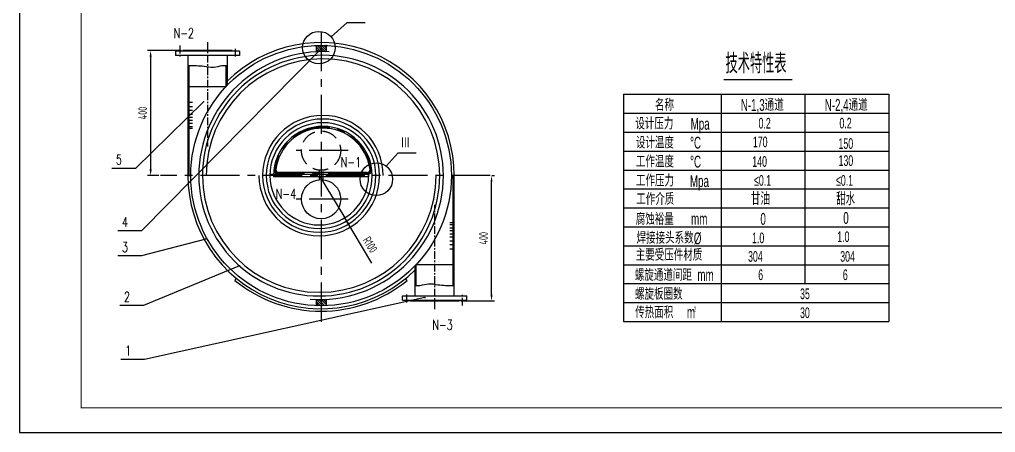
# Model space of a CAD drawing. Extents: x -7976 to 5804, y -7723 to 1555.
# Drawn here: x -7976 to -4020, y -7723 to -6048 of the extents above; entities that cross this region are included whole.
import ezdxf

# ---------------------------------------------------------------- set-up
doc = ezdxf.new("R2010")
doc.units = 0
doc.linetypes.add('CENTER', pattern=[50.8, 31.75, -6.35, 6.35, -6.35])
doc.linetypes.add('DASHED', pattern=[19.05, 12.7, -6.35])
doc.layers.get('0').update_dxf_attribs({"linetype": 'CONTINUOUS'})
doc.layers.get('DEFPOINTS').update_dxf_attribs({"linetype": 'CONTINUOUS'})
for name, color, linetype in [('2细线层', 3, 'CONTINUOUS'), ('3中心线层', 1, 'CENTER'), ('A', 2, 'CONTINUOUS'), ('B', 7, 'CONTINUOUS'), ('LAYER2', 3, 'CONTINUOUS'), ('LAYER3', 1, 'CENTER'), ('LAYER4', 6, 'DASHED')]:
    doc.layers.add(name, color=color, linetype=linetype)
doc.styles.add('HZ', font='theitc.shx', dxfattribs={"width": 0.7, "bigfont": 'hztxt.shx'})
doc.styles.get("Standard").update_dxf_attribs({"font": 'isocp.shx', "width": 0.707, "bigfont": 'hztxt.shx'})
doc.dimstyles.get("Standard").update_dxf_attribs({"dimscale": 10, "dimtxt": 3.5, "dimasz": 2.5, "dimexe": 1.25, "dimexo": 0.625, "dimgap": 1.5, "dimtad": 1, "dimdec": 0, "dimdsep": 46, "dimtxsty": 'Standard', "dimcen": 2.5, "dimadec": 0, "dimazin": 0, "dimtfac": 1, "dimtdec": 4, "dimtmove": 0, "dimatfit": 3, "dimfxl": 1, "dimtolj": 1, "dimtzin": 0, "dimarcsym": 0})
pattern_1 = [(315, (-5088.948, -13312.0856), (4.490128, 4.490128), [])]

# ---------------------------------------------------------------- blocks, each defined once
blk = doc.blocks.new('*D122')
at = {"color": 0, "linetype": 'ByBlock'}
blk.add_line((-5170.7, -645.1), (-5151.9, -411.6), dxfattribs=at)
blk.add_solid([(-5158.1, -436.2), (-5149.8, -436.9), (-5151.9, -411.6)], dxfattribs=at)
at = {"layer": 'DEFPOINTS', "color": 0, "linetype": 'ByBlock'}
for p in [(-5151.9, -411.6), (-5313.7, -2421.1)]:
    blk.add_point(p, dxfattribs=at)
at = {"color": 0, "linetype": 'ByBlock', "insert": (-5196.8, -563.5), "char_height": 35, "attachment_point": 5, "rotation": 85.3977}
blk.add_mtext('\\A1;\\Ftxt.shx,hzfs.shx;R385', dxfattribs=at)
blk = doc.blocks.new('*D123')
at = {"color": 0, "linetype": 'ByBlock'}
blk.add_line((-5519.3, -697.1), (-5552.3, -342.5), dxfattribs=at)
blk.add_solid([(-5545.8, -367), (-5554.1, -367.8), (-5552.3, -342.5)], dxfattribs=at)
at = {"layer": 'DEFPOINTS', "color": 0, "linetype": 'ByBlock'}
for p in [(-5552.3, -342.5), (-5357.3, -2438.1)]:
    blk.add_point(p, dxfattribs=at)
at = {"color": 0, "linetype": 'ByBlock', "insert": (-5494, -618.2), "char_height": 35, "attachment_point": 5, "rotation": 275.315}
blk.add_mtext('\\A1;\\Ftxt.shx,hzfs.shx;R440', dxfattribs=at)
blk = doc.blocks.new('*D138')
at = {"color": 0, "linetype": 'ByBlock'}
for p, q in [((-7319.9, -1095.5), (-7456.6, -1095.5)), ((-7444.1, -1120.5), (-7444.1, -1578.5)), ((-7410.6, -1603.5), (-7456.6, -1603.5))]:
    blk.add_line(p, q, dxfattribs=at)
for points in [[(-7448.3, -1120.5), (-7439.9, -1120.5), (-7444.1, -1095.5)], [(-7448.3, -1578.5), (-7439.9, -1578.5), (-7444.1, -1603.5)]]:
    blk.add_solid(points, dxfattribs=at)
at = {"layer": 'DEFPOINTS', "color": 0, "linetype": 'ByBlock'}
for p in [(-7313.7, -1095.5), (-7444.1, -1603.5), (-7404.4, -1603.5)]:
    blk.add_point(p, dxfattribs=at)
at = {"color": 0, "linetype": 'ByBlock', "insert": (-7476.6, -1349.5), "char_height": 35, "attachment_point": 5, "rotation": 90}
blk.add_mtext('\\A1;400', dxfattribs=at)
blk = doc.blocks.new('*D137')
at = {"color": 0, "linetype": 'ByBlock'}
for p in [(-6760.6, -1603.5), (-6547.5, -1958.2)]:
    blk.add_line(p, (-6657.6, -1774.9), dxfattribs=at)
blk.add_solid([(-6641.1, -1794.2), (-6648.3, -1798.5), (-6657.6, -1774.9)], dxfattribs=at)
at = {"layer": 'DEFPOINTS', "color": 0, "linetype": 'ByBlock'}
for p in [(-6760.6, -1603.5), (-6657.6, -1774.9)]:
    blk.add_point(p, dxfattribs=at)
at = {"color": 0, "linetype": 'ByBlock', "insert": (-6554.4, -1883.6), "char_height": 35, "attachment_point": 5, "rotation": 300.9919}
blk.add_mtext('\\A1;R100', dxfattribs=at)
blk = doc.blocks.new('*D136')
at = {"color": 0, "linetype": 'ByBlock'}
for p, q in [((-6061.1, -1603.5), (-6049.7, -1603.5)), ((-6062.2, -2086.4), (-6062.2, -1628.5)), ((-6186.4, -2111.4), (-6049.7, -2111.4))]:
    blk.add_line(p, q, dxfattribs=at)
for points in [[(-6066.4, -1628.5), (-6058.1, -1628.5), (-6062.2, -1603.5)], [(-6066.4, -2086.4), (-6058.1, -2086.4), (-6062.2, -2111.4)]]:
    blk.add_solid(points, dxfattribs=at)
at = {"layer": 'DEFPOINTS', "color": 0, "linetype": 'ByBlock'}
for p in [(-6067.3, -1603.5), (-6062.2, -1603.5), (-6192.7, -2111.4)]:
    blk.add_point(p, dxfattribs=at)
at = {"color": 0, "linetype": 'ByBlock', "insert": (-6094.7, -1857.4), "char_height": 35, "attachment_point": 5, "rotation": 90}
blk.add_mtext('\\A1;400', dxfattribs=at)

msp = doc.modelspace()

# ---------------------------------------------------------------- hatches: boundary and pattern name
at = {"layer": 'LAYER2'}
h = msp.add_hatch(dxfattribs=at)
h.set_pattern_fill('ANSI31', color=256, scale=2, angle=-90, style=0)
h.set_pattern_definition(pattern_1)
h.paths.add_polyline_path([(-6733.2, -6178.6), (-6733.2, -6153.8, 0.009472), (-6753.2, -6153.4), (-6753.2, -6178.5, -0.009941)])
h.paths.add_polyline_path([(-6753.2, -6153.4, 0.009472), (-6773.2, -6153.8), (-6773.2, -6179.2, -0.009947), (-6753.2, -6178.5)])
h = msp.add_hatch(dxfattribs=at)
h.set_pattern_fill('ANSI31', color=256, scale=2, angle=-90, style=0)
h.set_pattern_definition(pattern_1)
h.paths.add_polyline_path([(-6733.2, -7209.1), (-6733.2, -7183.7, -0.009947), (-6753.2, -7184.4), (-6753.2, -7209.4, 0.009472)])
h.paths.add_polyline_path([(-6753.2, -7209.4), (-6753.2, -7184.4, -0.009941), (-6773.2, -7184.3), (-6773.2, -7209.1, 0.009472)])

# ---------------------------------------------------------------- linework, layer by layer
for p, q in [((-6647.3, -6059.6), (-6574.7, -6059.6)), ((-6773.2, -6153.8), (-6773.2, -6179.2)), ((-6733.2, -6153.8), (-6733.2, -6178.6)), ((-7083.7, -6176.5), (-7343.7, -6176.5)), ((-7343.7, -6176.5), (-7343.7, -6193.5)), ((-7083.7, -6193.5), (-7343.7, -6193.5)), ((-7113.7, -6173.5), (-7313.7, -6173.5)), ((-7313.7, -6173.5), (-7313.7, -6176.5)), ((-7293.2, -6193.5), (-7293.2, -6681.4)), ((-7134.2, -6193.5), (-7134.2, -6315.9)), ((-7113.7, -6173.5), (-7113.7, -6176.5)), ((-7083.7, -6176.5), (-7083.7, -6193.5)), ((-7288.7, -6236.2), (-7288.7, -6681.4)), ((-7138.7, -6235.7), (-7138.7, -6320.6)), ((-6440.8, -6589), (-6368.2, -6589)), ((-7281.2, -6681.4), (-7293.2, -6681.4)), ((-7293.2, -6681.4), (-7281.2, -6681.4)), ((-6560.6, -6676.3), (-6960.5, -6676.3)), ((-6945.8, -6676.3), (-6945.8, -6686.6)), ((-6565.8, -6668.9), (-6925.7, -6668.9)), ((-6560.6, -6676.3), (-6560.6, -6686.6)), ((-6225.2, -6681.4), (-6213.2, -6681.4)), ((-6217.7, -7126.7), (-6217.7, -6681.4)), ((-6213.2, -7169.4), (-6213.2, -6681.4)), ((-6560.6, -6686.6), (-6945.8, -6686.6)), ((-6372.2, -7169.4), (-6372.2, -7047)), ((-6367.7, -7127.2), (-6367.7, -7042.2)), ((-7102.3, -7106.5), (-7095.9, -7098.7)), ((-6404.1, -7106.5), (-6410.4, -7098.7)), ((-6773.2, -7184.3), (-6773.2, -7209.1)), ((-6733.2, -7183.7), (-6733.2, -7209.1)), ((-6422.7, -7169.4), (-6162.7, -7169.4)), ((-6422.7, -7186.4), (-6422.7, -7169.4)), ((-6422.7, -7186.4), (-6162.7, -7186.4)), ((-6392.7, -7189.4), (-6392.7, -7186.4)), ((-6392.7, -7189.4), (-6192.7, -7189.4)), ((-6192.7, -7189.4), (-6192.7, -7186.4)), ((-6162.7, -7186.4), (-6162.7, -7169.4))]:
    msp.add_line(p, q)
at = {"const_width": 5}
msp.add_lwpolyline([(-7725.6, -7623.5), (-2135.6, -7623.5), (-2135.6, -3623.5), (-7725.6, -3623.5)], close=True, dxfattribs=at)
for centre, radius in [((-6753.2, -6681.4), 528), ((-6753.2, -6777), 79.5)]:
    msp.add_circle(centre, radius)
for centre, radius, start, end in [((-6753.2, -6681.4), 540, 0, 134.8744), ((-6745.8, -6681.4), 503, 87.0354, 180), ((-6745.8, -6681.4), 488.2, 0, 180), ((-6745.8, -6681.4), 473.4, 0, 180), ((-6745.8, -6681.4), 244.4, 0, 180), ((-6745.8, -6681.4), 229.6, 0, 180), ((-6745.8, -6681.4), 214.8, 0, 180), ((-6745.8, -6681.4), 200, 0, 180), ((-6745.8, -6681.4), 192.6, 7.505, 172.495), ((-6753.2, -6681.4), 540, 180, 314.8744), ((-6760.6, -6681.4), 488.2, 180, 0), ((-6760.6, -6681.4), 473.4, 180, 0), ((-6760.6, -6681.4), 244.4, 180, 0), ((-6760.6, -6681.4), 229.6, 180, 0), ((-6760.6, -6681.4), 214.8, 180, 0), ((-6760.6, -6681.4), 200, 180, 0), ((-6760.6, -6681.4), 200, 180, 0), ((-6925.7, -6657.7), 18.5, 172.495, 270), ((-6925.7, -6657.7), 11.1, 172.495, 270), ((-6760.6, -6681.4), 503, 265.8603, 0), ((-6565.8, -6657.7), 18.5, 270, 7.505), ((-6565.8, -6657.7), 11.1, 270, 7.505), ((-6753.2, -6681.4), 550, 230.601, 309.399)]:
    msp.add_arc(centre, radius, start, end)
at = {"layer": '2细线层'}
for points in [[(-7134.2, -6236.1), (-7141.2, -6235.4), (-7159.5, -6235.3), (-7190, -6246.5), (-7224.6, -6238.3), (-7259.3, -6235.9), (-7281.4, -6236), (-7293.2, -6236.3)], [(-6372.2, -7126.8), (-6365.2, -7127.5), (-6346.8, -7127.6), (-6316.4, -7116.4), (-6281.7, -7124.6), (-6247.1, -7127), (-6224.9, -7126.9), (-6213.2, -7126.6)]]:
    msp.add_open_spline(points, degree=3, knots=[39.261107, 39.261107, 39.261107, 39.261107, 60.451035, 94.952317, 132.944491, 164.327882, 199.506804, 199.506804, 199.506804, 199.506804], dxfattribs=at)
at = {"layer": '3中心线层'}
for p, q in [((-7326.2, -6154), (-7326.2, -6203.3)), ((-7213.7, -6140.2), (-7213.7, -6563)), ((-7101.2, -6166.9), (-7101.2, -6203.3)), ((-6292.7, -7222.7), (-6292.7, -6799.9)), ((-6405.2, -7196), (-6405.2, -7159.6)), ((-6180.2, -7208.9), (-6180.2, -7159.6))]:
    msp.add_line(p, q, dxfattribs=at)
at = {"layer": 'A', "lineweight": -2}
for p, q in [((-5121.1, -6291.3), (-4843.7, -6291.3)), ((-5526.8, -6351.5), (-5131.2, -6351.5)), ((-5526.8, -6351.5), (-5526.8, -7273.1)), ((-5131.2, -6351.5), (-4451.4, -6351.5)), ((-4451.4, -6351.5), (-4451.4, -7273.1)), ((-5527.4, -7273.1), (-5131.8, -7273.1)), ((-5131.8, -7273.1), (-4451.4, -7273.1))]:
    msp.add_line(p, q, dxfattribs=at)
at = {"layer": 'B', "lineweight": -2}
for p, q in [((-5131.2, -6351.5), (-5131.2, -7273.1)), ((-4792.3, -6351.5), (-4792.3, -7119.5)), ((-5526.8, -6428.3), (-5131.2, -6428.3)), ((-5131.2, -6428.3), (-4451.9, -6428.3)), ((-5526.8, -6505.1), (-5131.2, -6505.1)), ((-5131.2, -6505.1), (-4451.9, -6505.1)), ((-5526.8, -6581.9), (-5131.2, -6581.9)), ((-5131.2, -6581.9), (-4451.9, -6581.9)), ((-5526.8, -6658.7), (-5131.2, -6658.7)), ((-5131.2, -6658.7), (-4451.9, -6658.7)), ((-5527.4, -6735.5), (-5131.8, -6735.5)), ((-5131.8, -6735.5), (-4452.5, -6735.5)), ((-5527.4, -6812.3), (-5131.8, -6812.3)), ((-5131.8, -6812.3), (-4452.5, -6812.3)), ((-5527.4, -6889.1), (-5131.8, -6889.1)), ((-5131.8, -6889.1), (-4452.5, -6889.1)), ((-5527.4, -6965.9), (-5131.8, -6965.9)), ((-5131.8, -6965.9), (-4452.5, -6965.9)), ((-5527.4, -7042.7), (-5131.8, -7042.7)), ((-5131.8, -7042.7), (-4452.5, -7042.7)), ((-5527.4, -7119.5), (-5131.8, -7119.5)), ((-5131.8, -7119.5), (-4452.5, -7119.5)), ((-5526.8, -7196.3), (-5131.2, -7196.3)), ((-5131.8, -7196.3), (-4451.9, -7196.3)), ((-5527.4, -7273.1), (-5131.8, -7273.1)), ((-5131.8, -7273.1), (-4451.9, -7273.1))]:
    msp.add_line(p, q, dxfattribs=at)
at = {"layer": 'LAYER2'}
for p, q in [((-7975.6, -3523.5), (-7975.6, -7723.5)), ((-6647.3, -6059.6), (-6712.8, -6118.2)), ((-7138.7, -6320.6), (-7293.2, -6320.6)), ((-7274.7, -6384.6), (-7288.7, -6384.6)), ((-7274.7, -6402.3), (-7288.7, -6402.3)), ((-7274.7, -6417), (-7288.7, -6417)), ((-7274.7, -6433.2), (-7288.7, -6433.2)), ((-7274.7, -6445), (-7288.7, -6445)), ((-7274.7, -6458.3), (-7288.7, -6458.3)), ((-7274.7, -6470.1), (-7288.7, -6470.1)), ((-7274.7, -6483.3), (-7288.7, -6483.3)), ((-7274.7, -6490.7), (-7288.7, -6490.7)), ((-6440.8, -6589), (-6488.8, -6643.3)), ((-7505.5, -6652), (-7601.6, -6652)), ((-6231.6, -6872.2), (-6217.7, -6872.2)), ((-6231.6, -6879.5), (-6217.7, -6879.5)), ((-7480.7, -6905.2), (-7576.9, -6905.2)), ((-6231.6, -6892.8), (-6217.7, -6892.8)), ((-6231.6, -6904.6), (-6217.7, -6904.6)), ((-6231.6, -6917.9), (-6217.7, -6917.9)), ((-6231.6, -6929.7), (-6217.7, -6929.7)), ((-6231.6, -6945.9), (-6217.7, -6945.9)), ((-6231.6, -6960.6), (-6217.7, -6960.6)), ((-6231.6, -6978.3), (-6217.7, -6978.3)), ((-7480.7, -7006.9), (-7576.9, -7006.9)), ((-6367.7, -7042.2), (-6213.2, -7042.2)), ((-7473, -7208.7), (-7569.1, -7208.7)), ((-7468.3, -7427.1), (-7564.5, -7427.1)), ((-7975.6, -7723.5), (-2035.6, -7723.5))]:
    msp.add_line(p, q, dxfattribs=at)
for centre in [(-6762.1, -6162.2), (-6529.2, -6695.7)]:
    msp.add_circle(centre, 66.1, dxfattribs=at)
at = {"layer": 'LAYER3', "ltscale": 5}
for p, q in [((-6753.2, -6099.3), (-6753.2, -7296.5)), ((-6643.2, -6580), (-6854.7, -6580)), ((-6067.3, -6681.4), (-7404.4, -6681.4)), ((-6565.8, -6672.6), (-6925.7, -6672.6)), ((-6760.6, -6659.8), (-6760.6, -6700.3)), ((-6745.8, -6665.1), (-6745.8, -6702.5)), ((-6643.2, -6777), (-6854.7, -6777))]:
    msp.add_line(p, q, dxfattribs=at)
for centre, radius, start, end in [((-6745.8, -6681.4), 196.3, 7.505, 172.495), ((-6925.7, -6657.7), 14.8, 172.495, 270), ((-6565.8, -6657.7), 14.8, 270, 7.505)]:
    msp.add_arc(centre, radius, start, end, dxfattribs=at)
at = {"layer": 'LAYER4', "ltscale": 5}
msp.add_circle((-6753.2, -6580), 79.5, dxfattribs=at)

# ---------------------------------------------------------------- texts
at = {"layer": 'B', "lineweight": -2, "style": 'HZ', "width": 0.618}
for s, height, p in [('技术特性表', 80, (-5113.8, -6266.2)), ('名称', 48, (-5399.8, -6418.6)), ('N-1,3通道', 48, (-5052.1, -6418.6)), ('N-2,4通道', 48, (-4711.8, -6418.6)), ('设计压力', 48, (-5479.3, -6493.9)), ('Mpa', 48, (-5255.3, -6495.2)), ('0.2', 43.2, (-4980.1, -6490.3)), ('0.2', 43.2, (-4652.1, -6490)), ('设计温度', 48, (-5477.2, -6571.3)), ('%%DC', 48, (-5257.6, -6571.8)), ('170', 43.2, (-5003.1, -6566.1)), ('150', 43.2, (-4655.9, -6572.8)), ('工作温度', 48, (-5477.2, -6648.1)), ('%%DC', 48, (-5257.6, -6648.6)), ('140', 43.2, (-5005.4, -6645.7)), ('130', 43.2, (-4655.8, -6642.1)), ('工作压力', 48, (-5476.7, -6725.3)), ('Mpa', 48, (-5258.2, -6727.6)), ('≤0.1', 43.2, (-4998.4, -6722.5)), ('≤0.1', 43.2, (-4666.1, -6722.5)), ('工作介质', 48, (-5475.7, -6800)), ('甘油', 52, (-5010.9, -6800.9)), ('甜水', 52, (-4665.5, -6801.6)), ('腐蚀裕量', 48, (-5477.8, -6881.5)), ('mm', 48, (-5253.5, -6880.9)), ('0', 48, (-4972.5, -6880.9)), ('0', 48, (-4636.5, -6877.1)), ('焊接接头系数', 48, (-5474.4, -6957.6)), (' %%C', 48, (-5253.5, -6959.9)), ('1.0', 43.2, (-5006.4, -6955.5)), ('1.0', 43.2, (-4661.1, -6950.7)), ('主要受压件材质', 48, (-5477.8, -7026.7)), ('304', 43.2, (-5022.6, -7030.8)), ('304', 43.2, (-4649, -7030.8)), ('螺旋通道间距  mm', 48, (-5481.4, -7108.4)), ('6', 43.2, (-4981.4, -7105.1)), ('6', 43.2, (-4638.3, -7105.1)), ('螺旋板圈数', 48, (-5480.8, -7185.2)), ('35', 43.2, (-4811.8, -7182.4)), ('传热面积     m', 48, (-5479.9, -7259.7)), ('2', 19.2, (-5243, -7232.3)), ('30', 43.2, (-4811.8, -7259.2))]:
    msp.add_text(s, height=height, dxfattribs=at).set_placement(p)
at = {"layer": 'LAYER2', "attachment_point": 4}
for s, insert, char_height in [('\\Ftxt.shx,hzfs.shx;N-2', (-7350.5, -6103.2), 40), ('\\Ftxt.shx,hzfs.shx;Ⅲ', (-6431.2, -6547.6), 46.154), ('\\Ftxt.shx,hzfs.shx;5', (-7585, -6616.4), 40), ('\\Ftxt.shx,hzfs.shx;N-1', (-6673.3, -6626.9), 40), ('\\Ftxt.shx,hzfs.shx;N-4', (-6936.9, -6755.5), 40), ('\\Ftxt.shx,hzfs.shx;4', (-7560.2, -6869.6), 40), ('\\Ftxt.shx,hzfs.shx;3', (-7560.2, -6971.3), 40), ('\\Ftxt.shx,hzfs.shx;2', (-7552.5, -7173.1), 40), ('\\Ftxt.shx,hzfs.shx;N-3', (-6302.1, -7286.9), 40), ('\\Ftxt.shx,hzfs.shx;1', (-7547.8, -7391.5), 40)]:
    msp.add_mtext(s, dxfattribs=dict(at, insert=insert, char_height=char_height))

# ---------------------------------------------------------------- dimensions: what is measured, and where the dimension line sits
at = {"layer": 'LAYER2'}
for center, mpoint, text, picture, middle in [((-5357.3, -7516.1), (-5552.3, -5420.5), '\\Ftxt.shx,hzfs.shx;R440', '*D123', (-5526.3, -5699.2)), ((-5313.7, -7499.1), (-5151.9, -5489.6), '\\Ftxt.shx,hzfs.shx;R385', '*D122', (-5164.4, -5644.1)), ((-6760.6, -6681.4), (-6657.6, -6852.9), 'R100', '*D137', (-6582.3, -6978.3))]:
    dim = msp.add_radius_dim(center=center, mpoint=mpoint, text=text, dimstyle='Standard', dxfattribs=at)
    dim.commit()
    dim.dimension.update_dxf_attribs({"geometry": picture, "text_midpoint": middle, "dimtype": 164, "insert": (0, -5078)})
for base, p1, p2, angle, picture, middle in [((-7444.1, -6681.4), (-7313.7, -6173.5), (-7404.4, -6681.4), 90, '*D138', (-7476.6, -6427.5)), ((-6062.2, -6681.4), (-6192.7, -7189.4), (-6067.3, -6681.4), 270, '*D136', (-6094.7, -6935.4))]:
    dim = msp.add_linear_dim(base=base, p1=p1, p2=p2, angle=angle, text='400', dimstyle='Standard', dxfattribs=at)
    dim.commit()
    dim.dimension.update_dxf_attribs({"geometry": picture, "text_midpoint": middle, "insert": (0, -5078)})

# ---------------------------------------------------------------- leaders
for points in [[(-6750.3, -6164.4), (-7480.7, -6905.2), (-7576.9, -6905.2)], [(-7229.5, -6381.5), (-7505.5, -6652), (-7601.6, -6652)], [(-7221, -6938.6), (-7480.7, -7006.9), (-7576.9, -7006.9)], [(-7083.8, -7047.3), (-7473, -7208.7), (-7569.1, -7208.7)], [(-6332, -7176.2), (-7468.3, -7427.1), (-7564.5, -7427.1)]]:
    msp.add_leader(points, dimstyle='Standard', override={"dimldrblk": 'DOTSMALL'}, dxfattribs=at)

doc.saveas('drawing.dxf')
